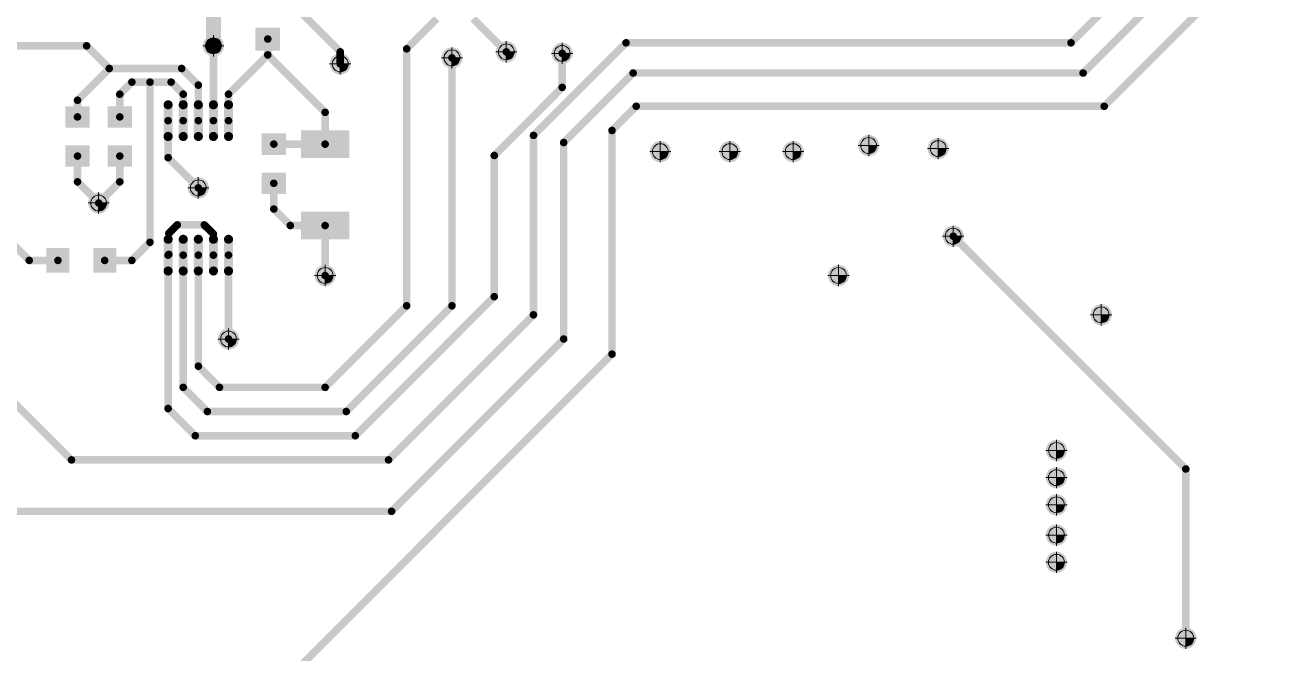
# Model space of a CAD drawing. Header units: millimetres. Extents: x 1557 to 2774, y 1107 to 1474.
# Drawn here: x 2289.46 to 2330.72, y 1354.59 to 1375.37 of the extents above; entities that cross this region are included whole.
import ezdxf

# ---------------------------------------------------------------- set-up
doc = ezdxf.new("R2010")
doc.units = ezdxf.units.MM
for name, color, linetype in [('BottomLayer', 5, 'Continuous'), ('PDF _Геометрия', 7, 'Continuous'), ('PDF _Сплошная заливка', 7, 'Continuous'), ('ViaHoleLayer', 16, 'Continuous')]:
    doc.layers.add(name, color=color, linetype=linetype)

msp = doc.modelspace()

# ---------------------------------------------------------------- hatches: boundary and pattern name
at = {"layer": 'PDF _Сплошная заливка', "transparency": 33554559}
for points in [[(2295.961, 1374.684, -0.198898), (2295.884, 1374.498), (2295.884, 1374.498, -0.198848), (2295.699, 1374.421), (2295.699, 1374.421), (2295.699, 1374.421), (2295.699, 1374.684), (2295.699, 1374.684)], [(2303.861, 1374.284, -0.198797), (2303.784, 1374.098), (2303.784, 1374.098, -0.198848), (2303.598, 1374.021), (2303.598, 1374.021), (2303.598, 1374.021), (2303.598, 1374.284), (2303.598, 1374.284)], [(2305.661, 1374.484, -0.198956), (2305.584, 1374.298), (2305.584, 1374.298, -0.19888), (2305.398, 1374.221), (2305.398, 1374.221), (2305.398, 1374.221), (2305.398, 1374.484), (2305.398, 1374.484)], [(2307.511, 1374.434, -0.198906), (2307.434, 1374.248), (2307.434, 1374.248, -0.19888), (2307.248, 1374.171), (2307.248, 1374.171), (2307.248, 1374.171), (2307.248, 1374.434), (2307.248, 1374.434)], [(2300.161, 1374.084, -0.19888), (2300.084, 1373.898), (2300.084, 1373.898, -0.198956), (2299.898, 1373.821), (2299.898, 1373.821), (2299.898, 1373.821), (2299.898, 1374.084), (2299.898, 1374.084)], [(2317.661, 1371.384, -0.414259), (2317.398, 1371.121), (2317.398, 1371.121), (2317.398, 1371.121), (2317.398, 1371.384), (2317.398, 1371.384)], [(2310.761, 1371.184, -0.414208), (2310.498, 1370.921), (2310.498, 1370.921), (2310.498, 1370.921), (2310.498, 1371.184), (2310.498, 1371.184)], [(2313.061, 1371.184, -0.414208), (2312.798, 1370.921), (2312.798, 1370.921), (2312.798, 1370.921), (2312.798, 1371.184), (2312.798, 1371.184)], [(2315.161, 1371.184, -0.198848), (2315.084, 1370.998), (2315.084, 1370.998, -0.198848), (2314.898, 1370.921), (2314.898, 1370.921), (2314.898, 1370.921), (2314.898, 1371.184), (2314.898, 1371.184)], [(2319.961, 1371.284, -0.414259), (2319.698, 1371.021), (2319.698, 1371.021), (2319.698, 1371.021), (2319.698, 1371.284), (2319.698, 1371.284)], [(2295.461, 1369.984, -0.414208), (2295.199, 1369.721), (2295.199, 1369.721), (2295.199, 1369.721), (2295.199, 1369.984), (2295.199, 1369.984)], [(2292.161, 1369.484, -0.414208), (2291.899, 1369.221), (2291.899, 1369.221), (2291.899, 1369.221), (2291.899, 1369.484), (2291.899, 1369.484)], [(2320.461, 1368.384, -0.198797), (2320.384, 1368.198), (2320.384, 1368.198, -0.198898), (2320.198, 1368.121), (2320.198, 1368.121), (2320.198, 1368.121), (2320.198, 1368.384), (2320.198, 1368.384)], [(2299.661, 1367.084, -0.414259), (2299.398, 1366.822), (2299.398, 1366.822), (2299.398, 1366.822), (2299.398, 1367.084), (2299.398, 1367.084)], [(2316.661, 1367.084, -0.198988), (2316.584, 1366.898), (2316.584, 1366.898, -0.198988), (2316.398, 1366.821), (2316.398, 1366.821), (2316.398, 1366.821), (2316.398, 1367.084), (2316.398, 1367.084)], [(2325.361, 1365.784, -0.414259), (2325.098, 1365.522), (2325.098, 1365.522), (2325.098, 1365.522), (2325.098, 1365.784), (2325.098, 1365.784)], [(2296.461, 1364.984, -0.414208), (2296.199, 1364.722), (2296.199, 1364.722), (2296.199, 1364.722), (2296.199, 1364.984), (2296.199, 1364.984)], [(2323.878, 1361.296, -0.198848), (2323.801, 1361.111), (2323.801, 1361.111, -0.198848), (2323.616, 1361.034), (2323.616, 1361.034), (2323.616, 1361.034), (2323.616, 1361.296), (2323.616, 1361.296)], [(2323.878, 1360.396, -0.19888), (2323.801, 1360.211), (2323.801, 1360.211, -0.198969), (2323.616, 1360.134), (2323.616, 1360.134), (2323.616, 1360.134), (2323.616, 1360.396), (2323.616, 1360.396)], [(2323.878, 1359.496, -0.19888), (2323.801, 1359.311), (2323.801, 1359.311, -0.198956), (2323.616, 1359.234), (2323.616, 1359.234), (2323.616, 1359.234), (2323.616, 1359.496), (2323.616, 1359.496)], [(2323.878, 1358.496, -0.198848), (2323.801, 1358.311), (2323.801, 1358.311, -0.198848), (2323.616, 1358.234), (2323.616, 1358.234), (2323.616, 1358.234), (2323.616, 1358.496), (2323.616, 1358.496)], [(2323.878, 1357.596, -0.198898), (2323.801, 1357.411), (2323.801, 1357.411, -0.198848), (2323.616, 1357.334), (2323.616, 1357.334), (2323.616, 1357.334), (2323.616, 1357.596), (2323.616, 1357.596)], [(2328.161, 1355.084, -0.414259), (2327.898, 1354.822), (2327.898, 1354.822), (2327.898, 1354.822), (2327.898, 1355.084), (2327.898, 1355.084)]]:
    msp.add_hatch(color=7, dxfattribs=at).paths.add_polyline_path(points)

# ---------------------------------------------------------------- linework, layer by layer
at = {"layer": 'BottomLayer'}
for points, const_width in [([(2329.199, 1378.484), (2324.499, 1373.784)], 0.25), ([(2327.299, 1377.984), (2324.099, 1374.784)], 0.25), ([(2330.599, 1378.084), (2325.199, 1372.684)], 0.25), ([(2295.699, 1374.684), (2295.699, 1376.684)], 0.5), ([(2299.899, 1374.484), (2298.599, 1375.784)], 0.25), ([(2303.099, 1375.584), (2302.099, 1374.584)], 0.25), ([(2305.399, 1374.484), (2304.299, 1375.584)], 0.25), ([(2297.499, 1374.384), (2297.499, 1374.909)], 0.25), ([(2291.499, 1374.684), (2288.199, 1374.684)], 0.25), ([(2292.249, 1373.934), (2291.499, 1374.684)], 0.25), ([(2295.699, 1372.209), (2295.699, 1374.684)], 0.25), ([(2299.899, 1374.084), (2299.899, 1374.484)], 0.25), ([(2302.099, 1366.084), (2302.099, 1374.584)], 0.25), ([(2309.362, 1374.784), (2306.299, 1371.721)], 0.25), ([(2324.099, 1374.784), (2309.362, 1374.784)], 0.25), ([(2297.499, 1374.384), (2296.199, 1373.084)], 0.25), ([(2299.399, 1372.484), (2297.499, 1374.384)], 0.25), ([(2303.599, 1366.084), (2303.599, 1374.284)], 0.25), ([(2307.249, 1373.307), (2307.249, 1374.434)], 0.25), ([(2292.249, 1373.934), (2291.199, 1372.884)], 0.25), ([(2294.649, 1373.934), (2292.249, 1373.934)], 0.25), ([(2295.199, 1373.384), (2294.649, 1373.934)], 0.25), ([(2309.599, 1373.784), (2307.299, 1371.484)], 0.25), ([(2324.499, 1373.784), (2309.599, 1373.784)], 0.25), ([(2292.999, 1373.484), (2292.599, 1373.084)], 0.25), ([(2293.599, 1373.484), (2292.999, 1373.484)], 0.25), ([(2294.299, 1373.484), (2293.599, 1373.484)], 0.25), ([(2293.599, 1368.184), (2293.599, 1373.484)], 0.25), ([(2294.699, 1373.084), (2294.299, 1373.484)], 0.25), ([(2295.199, 1372.209), (2295.199, 1373.384)], 0.25), ([(2307.249, 1373.307), (2304.999, 1371.057)], 0.25), ([(2291.199, 1372.332), (2291.199, 1372.884)], 0.25), ([(2292.599, 1372.332), (2292.599, 1373.084)], 0.25), ([(2294.699, 1372.209), (2294.699, 1373.084)], 0.25), ([(2296.199, 1372.209), (2296.199, 1373.084)], 0.25), ([(2294.199, 1371.684), (2294.199, 1372.734)], 0.3), ([(2294.699, 1371.684), (2294.699, 1372.734)], 0.3), ([(2295.199, 1371.684), (2295.199, 1372.734)], 0.3), ([(2295.699, 1371.684), (2295.699, 1372.734)], 0.3), ([(2296.199, 1371.684), (2296.199, 1372.734)], 0.3), ([(2299.399, 1371.43), (2299.399, 1372.484)], 0.25), ([(2309.699, 1372.684), (2308.899, 1371.884)], 0.25), ([(2325.199, 1372.684), (2309.699, 1372.684)], 0.25), ([(2294.199, 1370.984), (2294.199, 1372.209)], 0.25), ([(2306.299, 1365.784), (2306.299, 1371.721)], 0.25), ([(2308.899, 1364.484), (2308.899, 1371.884)], 0.25), ([(2299.397, 1371.432), (2297.699, 1371.432)], 0.25), ([(2299.399, 1371.43), (2299.397, 1371.432)], 0.25), ([(2307.299, 1364.984), (2307.299, 1371.484)], 0.25), ([(2291.199, 1370.184), (2291.199, 1371.036)], 0.25), ([(2292.599, 1370.184), (2292.599, 1371.036)], 0.25), ([(2295.199, 1369.984), (2294.199, 1370.984)], 0.25), ([(2304.999, 1366.384), (2304.999, 1371.057)], 0.25), ([(2291.899, 1369.484), (2291.199, 1370.184)], 0.25), ([(2292.599, 1370.184), (2291.899, 1369.484)], 0.25), ([(2297.699, 1369.284), (2297.699, 1370.136)], 0.25), ([(2298.245, 1368.738), (2297.699, 1369.284)], 0.25), ([(2294.502, 1368.759), (2294.224, 1368.481)], 0.25), ([(2295.395, 1368.759), (2294.502, 1368.759)], 0.25), ([(2295.699, 1368.456), (2295.395, 1368.759)], 0.25), ([(2299.399, 1368.738), (2298.245, 1368.738)], 0.25), ([(2299.399, 1367.084), (2299.399, 1368.738)], 0.25), ([(2289.599, 1367.584), (2288.499, 1368.684)], 0.25), ([(2294.199, 1367.234), (2294.199, 1368.284)], 0.3), ([(2294.224, 1367.784), (2294.224, 1368.481)], 0.25), ([(2294.699, 1367.234), (2294.699, 1368.284)], 0.3), ([(2295.199, 1367.234), (2295.199, 1368.284)], 0.3), ([(2295.699, 1367.234), (2295.699, 1368.284)], 0.3), ([(2295.699, 1367.759), (2295.699, 1368.456)], 0.25), ([(2296.199, 1367.234), (2296.199, 1368.284)], 0.3), ([(2327.899, 1360.684), (2320.199, 1368.384)], 0.25), ([(2293.599, 1368.184), (2292.999, 1367.584)], 0.25), ([(2290.549, 1367.584), (2289.599, 1367.584)], 0.25), ([(2292.999, 1367.584), (2292.099, 1367.584)], 0.25), ([(2294.224, 1367.784), (2294.199, 1367.759)], 0.25), ([(2294.199, 1362.684), (2294.199, 1367.759)], 0.25), ([(2294.699, 1363.384), (2294.699, 1367.759)], 0.25), ([(2295.199, 1364.084), (2295.199, 1367.759)], 0.25), ([(2296.199, 1364.984), (2296.199, 1367.759)], 0.25), ([(2304.999, 1366.384), (2300.399, 1361.784)], 0.25), ([(2302.099, 1366.084), (2299.399, 1363.384)], 0.25), ([(2303.599, 1366.084), (2300.099, 1362.584)], 0.25), ([(2306.299, 1365.784), (2301.499, 1360.984)], 0.25), ([(2307.299, 1364.984), (2301.599, 1359.284)], 0.25), ([(2308.899, 1364.484), (2298.149, 1353.734)], 0.25), ([(2295.899, 1363.384), (2295.199, 1364.084)], 0.25), ([(2290.999, 1360.984), (2288.499, 1363.484)], 0.25), ([(2295.499, 1362.584), (2294.699, 1363.384)], 0.25), ([(2299.399, 1363.384), (2295.899, 1363.384)], 0.25), ([(2295.099, 1361.784), (2294.199, 1362.684)], 0.25), ([(2300.099, 1362.584), (2295.499, 1362.584)], 0.25), ([(2300.399, 1361.784), (2295.099, 1361.784)], 0.25), ([(2301.499, 1360.984), (2290.999, 1360.984)], 0.25), ([(2327.899, 1355.084), (2327.899, 1360.684)], 0.25), ([(2301.599, 1359.284), (2281.199, 1359.284)], 0.25)]:
    msp.add_lwpolyline(points, dxfattribs=dict(at, const_width=const_width))
for points, const_width in [([(2297.561, 1374.909, -1), (2297.436, 1374.909, -1)], 0.125), ([(2291.561, 1374.684, -1), (2291.436, 1374.684, -1)], 0.125), ([(2291.561, 1374.684, -1), (2291.436, 1374.684, -1)], 0.125), ([(2295.824, 1374.684, -1), (2295.574, 1374.684, -1)], 0.25), ([(2295.761, 1374.684, -1), (2295.636, 1374.684, -1)], 0.125), ([(2299.961, 1374.484, -1), (2299.836, 1374.484, -1)], 0.125), ([(2299.961, 1374.484, -1), (2299.836, 1374.484, -1)], 0.125), ([(2302.161, 1374.584, -1), (2302.036, 1374.584, -1)], 0.125), ([(2302.161, 1374.584, -1), (2302.036, 1374.584, -1)], 0.125), ([(2305.461, 1374.484, -1), (2305.336, 1374.484, -1)], 0.125), ([(2309.425, 1374.784, -1), (2309.3, 1374.784, -1)], 0.125), ([(2309.425, 1374.784, -1), (2309.3, 1374.784, -1)], 0.125), ([(2324.161, 1374.784, -1), (2324.036, 1374.784, -1)], 0.125), ([(2324.161, 1374.784, -1), (2324.036, 1374.784, -1)], 0.125), ([(2297.561, 1374.384, -1), (2297.436, 1374.384, -1)], 0.125), ([(2297.561, 1374.384, -1), (2297.436, 1374.384, -1)], 0.125), ([(2297.561, 1374.384, -1), (2297.436, 1374.384, -1)], 0.125), ([(2299.961, 1374.084, -1), (2299.836, 1374.084, -1)], 0.125), ([(2303.661, 1374.284, -1), (2303.536, 1374.284, -1)], 0.125), ([(2307.311, 1374.434, -1), (2307.186, 1374.434, -1)], 0.125), ([(2292.311, 1373.934, -1), (2292.186, 1373.934, -1)], 0.125), ([(2292.311, 1373.934, -1), (2292.186, 1373.934, -1)], 0.125), ([(2292.311, 1373.934, -1), (2292.186, 1373.934, -1)], 0.125), ([(2294.711, 1373.934, -1), (2294.586, 1373.934, -1)], 0.125), ([(2294.711, 1373.934, -1), (2294.586, 1373.934, -1)], 0.125), ([(2309.661, 1373.784, -1), (2309.536, 1373.784, -1)], 0.125), ([(2309.661, 1373.784, -1), (2309.536, 1373.784, -1)], 0.125), ([(2324.561, 1373.784, -1), (2324.436, 1373.784, -1)], 0.125), ([(2324.561, 1373.784, -1), (2324.436, 1373.784, -1)], 0.125), ([(2293.061, 1373.484, -1), (2292.936, 1373.484, -1)], 0.125), ([(2293.061, 1373.484, -1), (2292.936, 1373.484, -1)], 0.125), ([(2293.661, 1373.484, -1), (2293.536, 1373.484, -1)], 0.125), ([(2293.661, 1373.484, -1), (2293.536, 1373.484, -1)], 0.125), ([(2293.661, 1373.484, -1), (2293.536, 1373.484, -1)], 0.125), ([(2294.361, 1373.484, -1), (2294.236, 1373.484, -1)], 0.125), ([(2294.361, 1373.484, -1), (2294.236, 1373.484, -1)], 0.125), ([(2295.261, 1373.384, -1), (2295.136, 1373.384, -1)], 0.125), ([(2295.261, 1373.384, -1), (2295.136, 1373.384, -1)], 0.125), ([(2307.311, 1373.307, -1), (2307.186, 1373.307, -1)], 0.125), ([(2307.311, 1373.307, -1), (2307.186, 1373.307, -1)], 0.125), ([(2291.261, 1372.884, -1), (2291.136, 1372.884, -1)], 0.125), ([(2291.261, 1372.884, -1), (2291.136, 1372.884, -1)], 0.125), ([(2292.661, 1373.084, -1), (2292.536, 1373.084, -1)], 0.125), ([(2292.661, 1373.084, -1), (2292.536, 1373.084, -1)], 0.125), ([(2294.761, 1373.084, -1), (2294.636, 1373.084, -1)], 0.125), ([(2294.761, 1373.084, -1), (2294.636, 1373.084, -1)], 0.125), ([(2296.261, 1373.084, -1), (2296.136, 1373.084, -1)], 0.125), ([(2296.261, 1373.084, -1), (2296.136, 1373.084, -1)], 0.125), ([(2294.274, 1372.734, -1), (2294.124, 1372.734, -1)], 0.15), ([(2294.774, 1372.734, -1), (2294.624, 1372.734, -1)], 0.15), ([(2295.274, 1372.734, -1), (2295.124, 1372.734, -1)], 0.15), ([(2295.774, 1372.734, -1), (2295.624, 1372.734, -1)], 0.15), ([(2296.274, 1372.734, -1), (2296.124, 1372.734, -1)], 0.15), ([(2299.461, 1372.484, -1), (2299.336, 1372.484, -1)], 0.125), ([(2299.461, 1372.484, -1), (2299.336, 1372.484, -1)], 0.125), ([(2309.761, 1372.684, -1), (2309.636, 1372.684, -1)], 0.125), ([(2309.761, 1372.684, -1), (2309.636, 1372.684, -1)], 0.125), ([(2325.261, 1372.684, -1), (2325.136, 1372.684, -1)], 0.125), ([(2325.261, 1372.684, -1), (2325.136, 1372.684, -1)], 0.125), ([(2291.261, 1372.332, -1), (2291.136, 1372.332, -1)], 0.125), ([(2292.661, 1372.332, -1), (2292.536, 1372.332, -1)], 0.125), ([(2294.261, 1372.209, -1), (2294.136, 1372.209, -1)], 0.125), ([(2294.761, 1372.209, -1), (2294.636, 1372.209, -1)], 0.125), ([(2295.261, 1372.209, -1), (2295.136, 1372.209, -1)], 0.125), ([(2295.761, 1372.209, -1), (2295.636, 1372.209, -1)], 0.125), ([(2296.261, 1372.209, -1), (2296.136, 1372.209, -1)], 0.125), ([(2294.274, 1371.684, -1), (2294.124, 1371.684, -1)], 0.15), ([(2294.774, 1371.684, -1), (2294.624, 1371.684, -1)], 0.15), ([(2295.274, 1371.684, -1), (2295.124, 1371.684, -1)], 0.15), ([(2295.774, 1371.684, -1), (2295.624, 1371.684, -1)], 0.15), ([(2296.274, 1371.684, -1), (2296.124, 1371.684, -1)], 0.15), ([(2306.361, 1371.721, -1), (2306.236, 1371.721, -1)], 0.125), ([(2306.361, 1371.721, -1), (2306.236, 1371.721, -1)], 0.125), ([(2308.961, 1371.884, -1), (2308.836, 1371.884, -1)], 0.125), ([(2308.961, 1371.884, -1), (2308.836, 1371.884, -1)], 0.125), ([(2297.761, 1371.432, -1), (2297.636, 1371.432, -1)], 0.125), ([(2299.46, 1371.432, -1), (2299.335, 1371.432, -1)], 0.125), ([(2299.46, 1371.432, -1), (2299.335, 1371.432, -1)], 0.125), ([(2299.461, 1371.43, -1), (2299.336, 1371.43, -1)], 0.125), ([(2299.461, 1371.43, -1), (2299.336, 1371.43, -1)], 0.125), ([(2307.361, 1371.484, -1), (2307.236, 1371.484, -1)], 0.125), ([(2307.361, 1371.484, -1), (2307.236, 1371.484, -1)], 0.125), ([(2291.261, 1371.036, -1), (2291.136, 1371.036, -1)], 0.125), ([(2292.661, 1371.036, -1), (2292.536, 1371.036, -1)], 0.125), ([(2294.261, 1370.984, -1), (2294.136, 1370.984, -1)], 0.125), ([(2294.261, 1370.984, -1), (2294.136, 1370.984, -1)], 0.125), ([(2305.061, 1371.057, -1), (2304.936, 1371.057, -1)], 0.125), ([(2305.061, 1371.057, -1), (2304.936, 1371.057, -1)], 0.125), ([(2291.261, 1370.184, -1), (2291.136, 1370.184, -1)], 0.125), ([(2291.261, 1370.184, -1), (2291.136, 1370.184, -1)], 0.125), ([(2292.661, 1370.184, -1), (2292.536, 1370.184, -1)], 0.125), ([(2292.661, 1370.184, -1), (2292.536, 1370.184, -1)], 0.125), ([(2295.261, 1369.984, -1), (2295.136, 1369.984, -1)], 0.125), ([(2297.761, 1370.136, -1), (2297.636, 1370.136, -1)], 0.125), ([(2291.961, 1369.484, -1), (2291.836, 1369.484, -1)], 0.125), ([(2291.961, 1369.484, -1), (2291.836, 1369.484, -1)], 0.125), ([(2297.761, 1369.284, -1), (2297.636, 1369.284, -1)], 0.125), ([(2297.761, 1369.284, -1), (2297.636, 1369.284, -1)], 0.125), ([(2294.564, 1368.759, -1), (2294.439, 1368.759, -1)], 0.125), ([(2294.564, 1368.759, -1), (2294.439, 1368.759, -1)], 0.125), ([(2295.458, 1368.759, -1), (2295.333, 1368.759, -1)], 0.125), ([(2295.458, 1368.759, -1), (2295.333, 1368.759, -1)], 0.125), ([(2298.307, 1368.738, -1), (2298.182, 1368.738, -1)], 0.125), ([(2298.307, 1368.738, -1), (2298.182, 1368.738, -1)], 0.125), ([(2299.461, 1368.738, -1), (2299.336, 1368.738, -1)], 0.125), ([(2299.461, 1368.738, -1), (2299.336, 1368.738, -1)], 0.125), ([(2294.274, 1368.284, -1), (2294.124, 1368.284, -1)], 0.15), ([(2294.286, 1368.481, -1), (2294.161, 1368.481, -1)], 0.125), ([(2294.286, 1368.481, -1), (2294.161, 1368.481, -1)], 0.125), ([(2294.774, 1368.284, -1), (2294.624, 1368.284, -1)], 0.15), ([(2295.274, 1368.284, -1), (2295.124, 1368.284, -1)], 0.15), ([(2295.774, 1368.284, -1), (2295.624, 1368.284, -1)], 0.15), ([(2295.761, 1368.456, -1), (2295.636, 1368.456, -1)], 0.125), ([(2295.761, 1368.456, -1), (2295.636, 1368.456, -1)], 0.125), ([(2296.274, 1368.284, -1), (2296.124, 1368.284, -1)], 0.15), ([(2320.261, 1368.384, -1), (2320.136, 1368.384, -1)], 0.125), ([(2293.661, 1368.184, -1), (2293.536, 1368.184, -1)], 0.125), ([(2293.661, 1368.184, -1), (2293.536, 1368.184, -1)], 0.125), ([(2289.661, 1367.584, -1), (2289.536, 1367.584, -1)], 0.125), ([(2289.661, 1367.584, -1), (2289.536, 1367.584, -1)], 0.125), ([(2290.612, 1367.584, -1), (2290.487, 1367.584, -1)], 0.125), ([(2292.161, 1367.584, -1), (2292.036, 1367.584, -1)], 0.125), ([(2293.061, 1367.584, -1), (2292.936, 1367.584, -1)], 0.125), ([(2293.061, 1367.584, -1), (2292.936, 1367.584, -1)], 0.125), ([(2294.261, 1367.759, -1), (2294.136, 1367.759, -1)], 0.125), ([(2294.261, 1367.759, -1), (2294.136, 1367.759, -1)], 0.125), ([(2294.286, 1367.784, -1), (2294.161, 1367.784, -1)], 0.125), ([(2294.286, 1367.784, -1), (2294.161, 1367.784, -1)], 0.125), ([(2294.761, 1367.759, -1), (2294.636, 1367.759, -1)], 0.125), ([(2295.261, 1367.759, -1), (2295.136, 1367.759, -1)], 0.125), ([(2295.761, 1367.759, -1), (2295.636, 1367.759, -1)], 0.125), ([(2296.261, 1367.759, -1), (2296.136, 1367.759, -1)], 0.125), ([(2294.274, 1367.234, -1), (2294.124, 1367.234, -1)], 0.15), ([(2294.774, 1367.234, -1), (2294.624, 1367.234, -1)], 0.15), ([(2295.274, 1367.234, -1), (2295.124, 1367.234, -1)], 0.15), ([(2295.774, 1367.234, -1), (2295.624, 1367.234, -1)], 0.15), ([(2296.274, 1367.234, -1), (2296.124, 1367.234, -1)], 0.15), ([(2299.461, 1367.084, -1), (2299.336, 1367.084, -1)], 0.125), ([(2305.061, 1366.384, -1), (2304.936, 1366.384, -1)], 0.125), ([(2305.061, 1366.384, -1), (2304.936, 1366.384, -1)], 0.125), ([(2302.161, 1366.084, -1), (2302.036, 1366.084, -1)], 0.125), ([(2302.161, 1366.084, -1), (2302.036, 1366.084, -1)], 0.125), ([(2303.661, 1366.084, -1), (2303.536, 1366.084, -1)], 0.125), ([(2303.661, 1366.084, -1), (2303.536, 1366.084, -1)], 0.125), ([(2306.361, 1365.784, -1), (2306.236, 1365.784, -1)], 0.125), ([(2306.361, 1365.784, -1), (2306.236, 1365.784, -1)], 0.125), ([(2296.261, 1364.984, -1), (2296.136, 1364.984, -1)], 0.125), ([(2307.361, 1364.984, -1), (2307.236, 1364.984, -1)], 0.125), ([(2307.361, 1364.984, -1), (2307.236, 1364.984, -1)], 0.125), ([(2308.961, 1364.484, -1), (2308.836, 1364.484, -1)], 0.125), ([(2308.961, 1364.484, -1), (2308.836, 1364.484, -1)], 0.125), ([(2295.261, 1364.084, -1), (2295.136, 1364.084, -1)], 0.125), ([(2295.261, 1364.084, -1), (2295.136, 1364.084, -1)], 0.125), ([(2294.761, 1363.384, -1), (2294.636, 1363.384, -1)], 0.125), ([(2294.761, 1363.384, -1), (2294.636, 1363.384, -1)], 0.125), ([(2295.961, 1363.384, -1), (2295.836, 1363.384, -1)], 0.125), ([(2295.961, 1363.384, -1), (2295.836, 1363.384, -1)], 0.125), ([(2299.461, 1363.384, -1), (2299.336, 1363.384, -1)], 0.125), ([(2299.461, 1363.384, -1), (2299.336, 1363.384, -1)], 0.125), ([(2294.261, 1362.684, -1), (2294.136, 1362.684, -1)], 0.125), ([(2294.261, 1362.684, -1), (2294.136, 1362.684, -1)], 0.125), ([(2295.561, 1362.584, -1), (2295.436, 1362.584, -1)], 0.125), ([(2295.561, 1362.584, -1), (2295.436, 1362.584, -1)], 0.125), ([(2300.161, 1362.584, -1), (2300.036, 1362.584, -1)], 0.125), ([(2300.161, 1362.584, -1), (2300.036, 1362.584, -1)], 0.125), ([(2295.161, 1361.784, -1), (2295.036, 1361.784, -1)], 0.125), ([(2295.161, 1361.784, -1), (2295.036, 1361.784, -1)], 0.125), ([(2300.461, 1361.784, -1), (2300.336, 1361.784, -1)], 0.125), ([(2300.461, 1361.784, -1), (2300.336, 1361.784, -1)], 0.125), ([(2291.061, 1360.984, -1), (2290.936, 1360.984, -1)], 0.125), ([(2291.061, 1360.984, -1), (2290.936, 1360.984, -1)], 0.125), ([(2301.561, 1360.984, -1), (2301.436, 1360.984, -1)], 0.125), ([(2301.561, 1360.984, -1), (2301.436, 1360.984, -1)], 0.125), ([(2327.961, 1360.684, -1), (2327.836, 1360.684, -1)], 0.125), ([(2327.961, 1360.684, -1), (2327.836, 1360.684, -1)], 0.125), ([(2301.661, 1359.284, -1), (2301.536, 1359.284, -1)], 0.125), ([(2301.661, 1359.284, -1), (2301.536, 1359.284, -1)], 0.125)]:
    msp.add_lwpolyline(points, format="xyb", close=True, dxfattribs=dict(at, const_width=const_width))
for points in [[(2297.905, 1375.29), (2297.905, 1374.528), (2297.092, 1375.29), (2297.092, 1374.528)], [(2291.605, 1372.687), (2291.605, 1371.976), (2290.792, 1372.687), (2290.792, 1371.976)], [(2292.192, 1371.976), (2292.192, 1372.687), (2293.005, 1371.976), (2293.005, 1372.687)], [(2298.105, 1371.787), (2298.105, 1371.076), (2297.292, 1371.787), (2297.292, 1371.076)], [(2300.199, 1371.888), (2300.199, 1370.973), (2298.598, 1371.888), (2298.598, 1370.973)], [(2291.605, 1371.392), (2291.605, 1370.681), (2290.792, 1371.392), (2290.792, 1370.681)], [(2292.192, 1370.681), (2292.192, 1371.392), (2293.005, 1370.681), (2293.005, 1371.392)], [(2298.105, 1370.492), (2298.105, 1369.781), (2297.292, 1370.492), (2297.292, 1369.781)], [(2300.199, 1369.195), (2300.199, 1368.281), (2298.598, 1369.195), (2298.598, 1368.281)], [(2290.168, 1367.991), (2290.93, 1367.991), (2290.168, 1367.178), (2290.93, 1367.178)], [(2291.718, 1367.991), (2292.48, 1367.991), (2291.718, 1367.178), (2292.48, 1367.178)]]:
    msp.add_solid(points, dxfattribs=at)
at = {"layer": 'PDF _Геометрия', "lineweight": 9}
for points in [[(2295.699, 1374.334), (2295.699, 1375.034)], [(2295.349, 1374.684), (2296.048, 1374.684)], [(2303.599, 1373.934), (2303.599, 1374.634)], [(2305.398, 1374.134), (2305.398, 1374.834)], [(2307.248, 1374.084), (2307.248, 1374.784)], [(2299.899, 1373.734), (2299.899, 1374.434)], [(2303.249, 1374.284), (2303.949, 1374.284)], [(2305.048, 1374.484), (2305.748, 1374.484)], [(2306.898, 1374.434), (2307.598, 1374.434)], [(2299.548, 1374.084), (2300.249, 1374.084)], [(2317.398, 1371.034), (2317.398, 1371.734)], [(2310.498, 1370.834), (2310.498, 1371.534)], [(2312.798, 1370.834), (2312.798, 1371.534)], [(2314.898, 1370.834), (2314.898, 1371.534)], [(2317.048, 1371.384), (2317.748, 1371.384)], [(2319.698, 1370.934), (2319.698, 1371.634)], [(2310.148, 1371.184), (2310.848, 1371.184)], [(2312.448, 1371.184), (2313.148, 1371.184)], [(2314.548, 1371.184), (2315.248, 1371.184)], [(2319.348, 1371.284), (2320.048, 1371.284)], [(2295.199, 1369.634), (2295.199, 1370.334)], [(2291.898, 1369.134), (2291.898, 1369.834)], [(2294.849, 1369.984), (2295.549, 1369.984)], [(2291.549, 1369.484), (2292.248, 1369.484)], [(2320.198, 1368.034), (2320.198, 1368.734)], [(2319.848, 1368.384), (2320.548, 1368.384)], [(2299.398, 1366.734), (2299.398, 1367.434)], [(2316.398, 1366.734), (2316.398, 1367.434)], [(2299.048, 1367.084), (2299.748, 1367.084)], [(2316.048, 1367.084), (2316.748, 1367.084)], [(2325.098, 1365.434), (2325.098, 1366.134)], [(2324.748, 1365.784), (2325.448, 1365.784)], [(2296.198, 1364.634), (2296.198, 1365.334)], [(2295.848, 1364.984), (2296.548, 1364.984)], [(2323.616, 1360.946), (2323.616, 1361.647)], [(2323.266, 1361.296), (2323.966, 1361.296)], [(2323.616, 1360.047), (2323.616, 1360.746)], [(2323.266, 1360.397), (2323.966, 1360.397)], [(2323.616, 1359.147), (2323.616, 1359.846)], [(2323.266, 1359.496), (2323.966, 1359.496)], [(2323.616, 1358.146), (2323.616, 1358.847)], [(2323.266, 1358.496), (2323.966, 1358.496)], [(2323.616, 1357.247), (2323.616, 1357.946)], [(2323.266, 1357.597), (2323.966, 1357.597)], [(2327.898, 1354.734), (2327.898, 1355.434)], [(2327.548, 1355.084), (2328.248, 1355.084)]]:
    msp.add_lwpolyline(points, dxfattribs=at)
for points in [[(2295.436, 1374.684, -0.414315), (2295.699, 1374.946, -0.414315), (2295.961, 1374.684, -0.414315), (2295.699, 1374.421, -0.414315)], [(2305.136, 1374.484, -0.414315), (2305.398, 1374.746, -0.414315), (2305.661, 1374.484, -0.414315), (2305.398, 1374.221, -0.414315)], [(2306.986, 1374.434, -0.414315), (2307.248, 1374.696, -0.414315), (2307.511, 1374.434, -0.414315), (2307.248, 1374.172, -0.414315)], [(2299.636, 1374.084, -0.414036), (2299.899, 1374.346, -0.413811), (2300.161, 1374.084, -0.413811), (2299.899, 1373.821, -0.414036)], [(2303.336, 1374.284, -0.414315), (2303.599, 1374.546, -0.414315), (2303.861, 1374.284, -0.414315), (2303.599, 1374.021, -0.414315)], [(2310.236, 1371.184, -0.414315), (2310.498, 1371.446, -0.414315), (2310.761, 1371.184, -0.414315), (2310.498, 1370.921, -0.414315)], [(2312.536, 1371.184, -0.413811), (2312.798, 1371.446, -0.414036), (2313.061, 1371.184, -0.414036), (2312.798, 1370.921, -0.413811)], [(2314.636, 1371.184, -0.414315), (2314.898, 1371.446, -0.414315), (2315.161, 1371.184, -0.414315), (2314.898, 1370.921, -0.414315)], [(2317.136, 1371.384, -0.414036), (2317.398, 1371.647, -0.414036), (2317.661, 1371.384, -0.413811), (2317.398, 1371.121, -0.413811)], [(2319.436, 1371.284, -0.414315), (2319.698, 1371.546, -0.414315), (2319.961, 1371.284, -0.414315), (2319.698, 1371.021, -0.414315)], [(2294.936, 1369.984, -0.414315), (2295.199, 1370.246, -0.414315), (2295.461, 1369.984, -0.414315), (2295.199, 1369.721, -0.414315)], [(2291.636, 1369.484, -0.414315), (2291.898, 1369.746, -0.414315), (2292.161, 1369.484, -0.414315), (2291.898, 1369.221, -0.414315)], [(2319.936, 1368.384, -0.414315), (2320.198, 1368.646, -0.414315), (2320.461, 1368.384, -0.414315), (2320.198, 1368.121, -0.414315)], [(2299.136, 1367.084, -0.414036), (2299.398, 1367.347, -0.414036), (2299.661, 1367.084, -0.413811), (2299.398, 1366.821, -0.413811)], [(2316.136, 1367.084, -0.414036), (2316.398, 1367.347, -0.414036), (2316.661, 1367.084, -0.414315), (2316.398, 1366.821, -0.414315)], [(2324.836, 1365.784, -0.414036), (2325.098, 1366.047, -0.414036), (2325.361, 1365.784, -0.413811), (2325.098, 1365.521, -0.413811)], [(2295.936, 1364.984, -0.414315), (2296.198, 1365.246, -0.414315), (2296.461, 1364.984, -0.414315), (2296.198, 1364.721, -0.414315)], [(2323.353, 1361.296, -0.414036), (2323.616, 1361.559, -0.414036), (2323.878, 1361.296, -0.413811), (2323.616, 1361.034, -0.413811)], [(2323.353, 1360.397, -0.414315), (2323.616, 1360.659, -0.414315), (2323.878, 1360.397, -0.414315), (2323.616, 1360.134, -0.414315)], [(2323.353, 1359.496, -0.414315), (2323.616, 1359.759, -0.414315), (2323.878, 1359.496, -0.414315), (2323.616, 1359.234, -0.414315)], [(2323.353, 1358.496, -0.414036), (2323.616, 1358.759, -0.414036), (2323.878, 1358.496, -0.413811), (2323.616, 1358.234, -0.413811)], [(2323.353, 1357.597, -0.414315), (2323.616, 1357.859, -0.414315), (2323.878, 1357.597, -0.414315), (2323.616, 1357.334, -0.414315)], [(2327.636, 1355.084, -0.414315), (2327.898, 1355.347, -0.414315), (2328.161, 1355.084, -0.414315), (2327.898, 1354.822, -0.414315)]]:
    msp.add_lwpolyline(points, format="xyb", close=True, dxfattribs=at)
at = {"layer": 'ViaHoleLayer', "const_width": 0.35}
for points in [[(2295.874, 1374.684, -1), (2295.524, 1374.684, -1)], [(2303.774, 1374.284, -1), (2303.424, 1374.284, -1)], [(2305.574, 1374.484, -1), (2305.224, 1374.484, -1)], [(2307.424, 1374.434, -1), (2307.074, 1374.434, -1)], [(2300.074, 1374.084, -1), (2299.724, 1374.084, -1)], [(2317.574, 1371.384, -1), (2317.224, 1371.384, -1)], [(2310.674, 1371.184, -1), (2310.324, 1371.184, -1)], [(2312.974, 1371.184, -1), (2312.624, 1371.184, -1)], [(2315.074, 1371.184, -1), (2314.724, 1371.184, -1)], [(2319.874, 1371.284, -1), (2319.524, 1371.284, -1)], [(2295.374, 1369.984, -1), (2295.024, 1369.984, -1)], [(2292.074, 1369.484, -1), (2291.724, 1369.484, -1)], [(2320.374, 1368.384, -1), (2320.024, 1368.384, -1)], [(2299.574, 1367.084, -1), (2299.224, 1367.084, -1)], [(2316.574, 1367.084, -1), (2316.224, 1367.084, -1)], [(2325.274, 1365.784, -1), (2324.924, 1365.784, -1)], [(2296.374, 1364.984, -1), (2296.024, 1364.984, -1)], [(2323.791, 1361.297, -1), (2323.441, 1361.297, -1)], [(2323.791, 1360.397, -1), (2323.441, 1360.397, -1)], [(2323.791, 1359.497, -1), (2323.441, 1359.497, -1)], [(2323.791, 1358.497, -1), (2323.441, 1358.497, -1)], [(2323.791, 1357.597, -1), (2323.441, 1357.597, -1)], [(2328.074, 1355.084, -1), (2327.724, 1355.084, -1)]]:
    msp.add_lwpolyline(points, format="xyb", close=True, dxfattribs=at)

doc.saveas('drawing.dxf')
